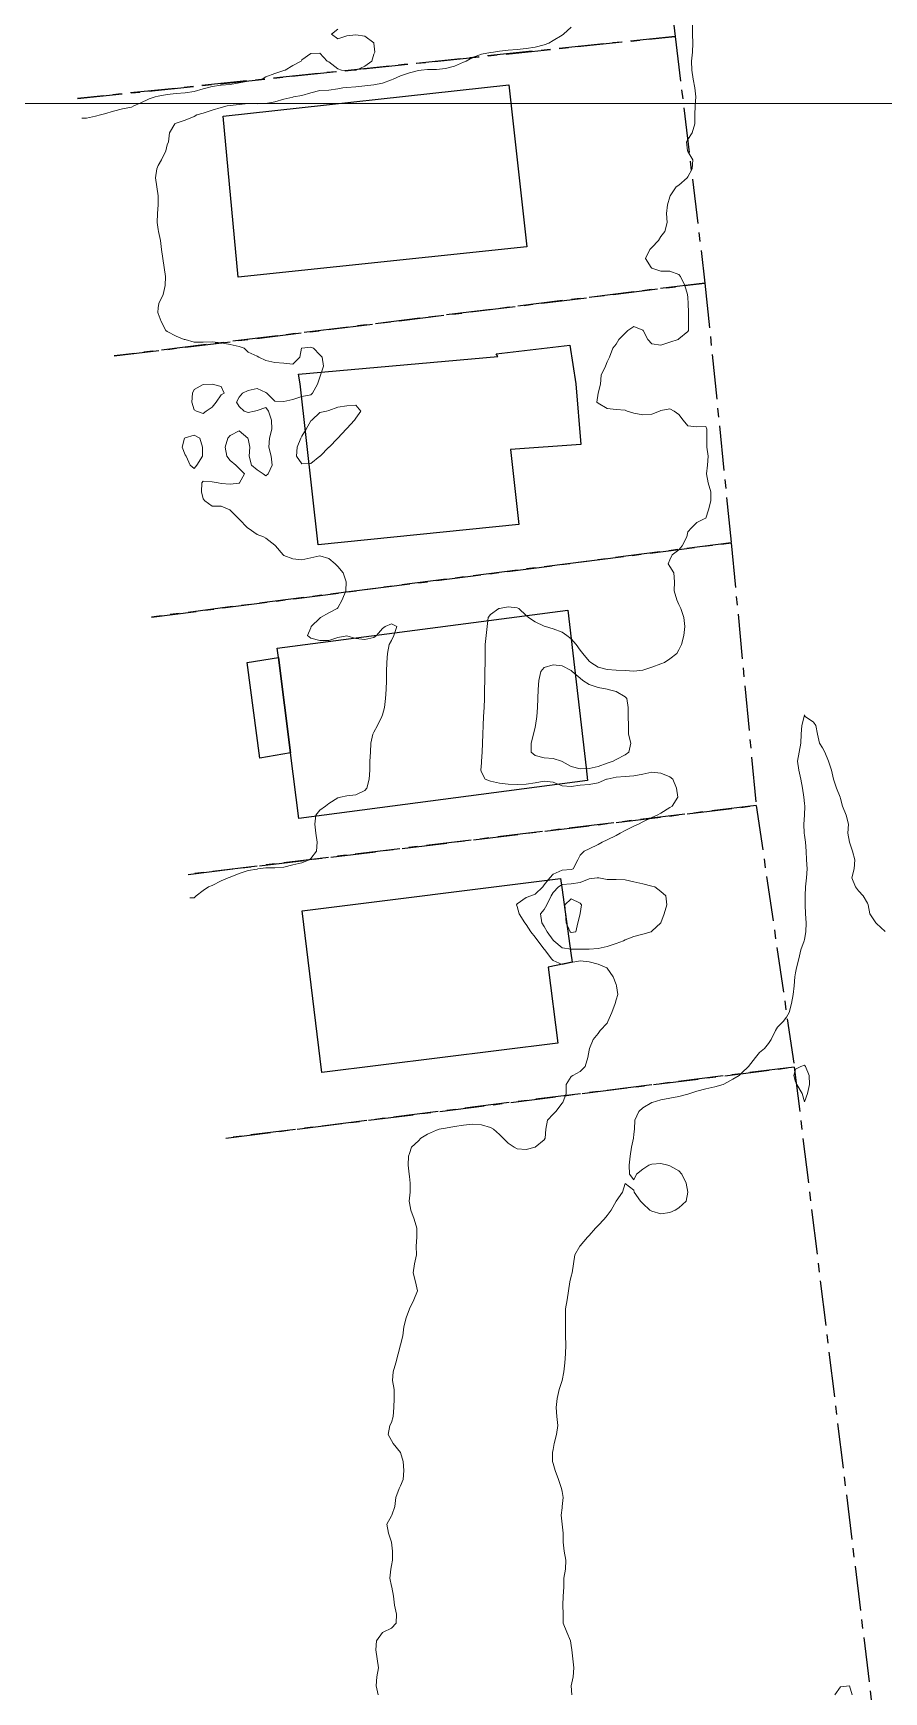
# Model space of a CAD drawing. Header units: centimetres. Extents: x 0 to 642158, y -847 to 649707.
# Drawn here: x 615869.3 to 615916.7, y 620598.9 to 620691.3 of the extents above; entities that cross this region are included whole.
import ezdxf

# ---------------------------------------------------------------- set-up
doc = ezdxf.new("R2010")
doc.units = ezdxf.units.CM
doc.header["$MEASUREMENT"] = 0
doc.linetypes.add('CENTERX2', pattern=[4, 2.5, -0.5, 0.5, -0.5])
doc.layers.add('MEV_grille', color=254, linetype='Continuous', lineweight=9)
doc.layers.add('WAL_topographie 0.5', color=253, linetype='Continuous', lineweight=20)
doc.layers.add('SPW_batiments', color=7, linetype='Continuous')
doc.layers.add('SPW_parcellaire cadastral', color=7, linetype='CENTERX2', lineweight=25, true_color=0xff0542)

# ---------------------------------------------------------------- blocks, each defined once
blk = doc.blocks.new('*U114')
at = {"layer": 'MEV_grille', "transparency": 33554687}
blk.add_lwpolyline([(-1338.461, 0), (1338.461, 0)], dxfattribs=at)
blk = doc.blocks.new('*U115')
at = {"layer": 'MEV_grille', "color": 0, "linetype": 'ByBlock', "lineweight": -2, "transparency": 16777216}
blk.add_blockref('*U114', (0, -1700), dxfattribs=at)

msp = doc.modelspace()

# ---------------------------------------------------------------- linework, layer by layer
at = {"layer": 'SPW_batiments'}
for points in [[(615896.781, 620679.394), (615880.7, 620677.709), (615879.87, 620686.675), (615895.77, 620688.42), (615896.781, 620679.394)], [(615899.507, 620671.766), (615899.791, 620668.399), (615895.875, 620668.116), (615896.341, 620663.933), (615885.159, 620662.797), (615884.158, 620671.764), (615884.056, 620672.305), (615895.168, 620673.289), (615895.067, 620673.448), (615899.181, 620673.927), (615899.507, 620671.766)], [(615900.079, 620650.383), (615900.16, 620649.683), (615884.078, 620647.565), (615883.615, 620651.216), (615882.941, 620656.531), (615882.876, 620657.047), (615899.059, 620659.166), (615900.079, 620650.383)], [(615883.615, 620651.216), (615881.91, 620650.914), (615881.193, 620656.247), (615882.941, 620656.531), (615883.615, 620651.216)], [(615898.731, 620643.716), (615899.241, 620640.067), (615899.311, 620639.567), (615897.961, 620639.283), (615898.512, 620635.049), (615885.362, 620633.415), (615884.261, 620642.415), (615898.661, 620644.216), (615898.731, 620643.716)]]:
    msp.add_lwpolyline(points, dxfattribs=at)
at = {"layer": 'SPW_parcellaire cadastral'}
for points in [[(615903.449, 620705.119), (615905.043, 620691.118), (615871.749, 620687.665)], [(615871.749, 620687.665), (615905.043, 620691.118)], [(615905.043, 620691.118), (615906.705, 620677.385), (615873.798, 620673.324)], [(615873.798, 620673.324), (615906.705, 620677.385), (615908.166, 620662.92), (615875.875, 620658.782)], [(615875.875, 620658.782), (615908.166, 620662.92), (615909.561, 620648.285), (615877.923, 620644.449)], [(615877.923, 620644.449), (615909.561, 620648.285)], [(615909.561, 620648.285), (615911.679, 620633.717), (615880.021, 620629.763)], [(615880.021, 620629.763), (615911.679, 620633.717), (615918.836, 620574.92), (615911.881, 620573.953), (615903.041, 620572.771), (615887.088, 620580.289)]]:
    msp.add_lwpolyline(points, dxfattribs=at)
at = {"layer": 'WAL_topographie 0.5'}
for points in [[(615899.25, 620691.634), (615898.832, 620691.25), (615898.75, 620691.191), (615898.25, 620690.903), (615898, 620690.75), (615897.75, 620690.655), (615897.25, 620690.526), (615896.75, 620690.447), (615896.25, 620690.395), (615895.75, 620690.364), (615895.25, 620690.305), (615894.917, 620690.25), (615894.75, 620690.221), (615894.25, 620690.14), (615893.75, 620689.948), (615893.393, 620689.75), (615893.25, 620689.679), (615892.75, 620689.466), (615892.25, 620689.334), (615891.75, 620689.286), (615891.25, 620689.279), (615890.886, 620689.25), (615890.75, 620689.23), (615890.25, 620689.09), (615889.75, 620688.92), (615889.336, 620688.75), (615889.25, 620688.703), (615888.75, 620688.517), (615888.25, 620688.428), (615887.75, 620688.366), (615887.25, 620688.312), (615886.75, 620688.27), (615886.536, 620688.25), (615886.25, 620688.201), (615885.75, 620688.131), (615885.25, 620688.103), (615884.75, 620687.989), (615884.25, 620687.83), (615883.789, 620687.75), (615883.75, 620687.74), (615883.25, 620687.622), (615882.75, 620687.486), (615882.25, 620687.382), (615881.75, 620687.363), (615881.25, 620687.379), (615880.75, 620687.334), (615880.25, 620687.271), (615880.087, 620687.25), (615879.75, 620687.167), (615879.25, 620687.006), (615878.75, 620686.856), (615878.405, 620686.75), (615878.25, 620686.668), (615877.75, 620686.458), (615877.25, 620686.284), (615877.175, 620686.25), (615876.875, 620685.75), (615876.813, 620685.25), (615876.75, 620685.089), (615876.666, 620684.75), (615876.439, 620684.25), (615876.25, 620683.925), (615876.174, 620683.75), (615876.093, 620683.25), (615876.169, 620682.75), (615876.239, 620682.25), (615876.238, 620681.75), (615876.205, 620681.25), (615876.197, 620680.75), (615876.25, 620680.368), (615876.267, 620680.25), (615876.366, 620679.75), (615876.433, 620679.25), (615876.496, 620678.75), (615876.578, 620678.25), (615876.644, 620677.75), (615876.632, 620677.25), (615876.527, 620676.75), (615876.28, 620676.25), (615876.25, 620676), (615876.229, 620675.75), (615876.25, 620675.69), (615876.419, 620675.25), (615876.679, 620674.75), (615876.75, 620674.683), (615877.25, 620674.428), (615877.7, 620674.25), (615877.75, 620674.234), (615878.25, 620674.094), (615878.75, 620674.091), (615879.25, 620674.11), (615879.75, 620674.056), (615880.25, 620673.971), (615880.75, 620673.851), (615881.036, 620673.75), (615881.25, 620673.536), (615881.75, 620673.307), (615881.854, 620673.25), (615882.25, 620673.064), (615882.75, 620672.955), (615883.25, 620672.922), (615883.75, 620672.865), (615884.135, 620673.25), (615884.226, 620673.75), (615884.25, 620673.765), (615884.75, 620673.816), (615884.898, 620673.75), (615885.25, 620673.385), (615885.385, 620673.25), (615885.459, 620672.75), (615885.285, 620672.25), (615885.25, 620672.15), (615885.112, 620671.75), (615884.85, 620671.25), (615884.75, 620671.159), (615884.25, 620671.072), (615883.75, 620670.907), (615883.25, 620670.779), (615882.75, 620670.798), (615882.298, 620671.25), (615882.25, 620671.288), (615881.75, 620671.517), (615881.25, 620671.391), (615880.94, 620671.25), (615880.75, 620671.028), (615880.615, 620670.75), (615880.75, 620670.5), (615881.027, 620670.25), (615881.25, 620670.173), (615881.614, 620670.25), (615881.75, 620670.288), (615882.25, 620670.455), (615882.391, 620670.25), (615882.566, 620669.75), (615882.577, 620669.25), (615882.441, 620668.75), (615882.408, 620668.25), (615882.545, 620667.75), (615882.596, 620667.25), (615882.368, 620666.75), (615882.25, 620666.645), (615882.096, 620666.75), (615881.75, 620666.987), (615881.438, 620667.25), (615881.306, 620667.75), (615881.342, 620668.25), (615881.25, 620668.7), (615881.236, 620668.75), (615880.75, 620669.155), (615880.25, 620668.899), (615880.125, 620668.75), (615879.979, 620668.25), (615880.071, 620667.75), (615880.25, 620667.5), (615880.562, 620667.25), (615880.75, 620667.062), (615881.062, 620666.75), (615880.781, 620666.25), (615880.75, 620666.236), (615880.25, 620666.177), (615879.75, 620666.214), (615879.583, 620666.25), (615879.25, 620666.31), (615878.75, 620666.358), (615878.683, 620666.25), (615878.656, 620665.75), (615878.75, 620665.375), (615878.843, 620665.25), (615879.25, 620664.953), (615879.75, 620664.966), (615880.228, 620664.75), (615880.25, 620664.741), (615880.741, 620664.25), (615880.75, 620664.238), (615881.227, 620663.75), (615881.25, 620663.726), (615881.75, 620663.375), (615882.107, 620663.25), (615882.25, 620663.183), (615882.75, 620662.787), (615882.778, 620662.75), (615883.202, 620662.25), (615883.25, 620662.219), (615883.75, 620662.026), (615884.25, 620661.968), (615884.75, 620662.086), (615885.25, 620662.197), (615885.75, 620662.04), (615886.11, 620661.75), (615886.25, 620661.604), (615886.548, 620661.25), (615886.72, 620660.75), (615886.706, 620660.25), (615886.489, 620659.75), (615886.25, 620659.292), (615886.214, 620659.25), (615885.75, 620659.009), (615885.283, 620658.75), (615885.25, 620658.726), (615884.774, 620658.25), (615884.75, 620658.188), (615884.566, 620657.75), (615884.75, 620657.604), (615885.25, 620657.472), (615885.75, 620657.469), (615886.25, 620657.637), (615886.75, 620657.733), (615887.25, 620657.583), (615887.75, 620657.523), (615888.25, 620657.65), (615888.4, 620657.75), (615888.75, 620658.139), (615888.893, 620658.25), (615889.25, 620658.403), (615889.539, 620658.25), (615889.375, 620657.75), (615889.25, 620657.477), (615889.115, 620657.25), (615889.017, 620656.75), (615888.973, 620656.25), (615888.967, 620655.75), (615888.97, 620655.25), (615888.939, 620654.75), (615888.906, 620654.25), (615888.85, 620653.75), (615888.75, 620653.333), (615888.708, 620653.25), (615888.464, 620652.75), (615888.25, 620652.375), (615888.194, 620652.25), (615888.091, 620651.75), (615888.065, 620651.25), (615888.038, 620650.75), (615888.026, 620650.25), (615888, 620649.75), (615887.871, 620649.25), (615887.75, 620649.122), (615887.25, 620648.884), (615886.75, 620648.816), (615886.404, 620648.75), (615886.25, 620648.719), (615885.75, 620648.401), (615885.574, 620648.25), (615885.25, 620648.023), (615885.029, 620647.75), (615884.964, 620647.25), (615885.022, 620646.75), (615885.097, 620646.25), (615885.065, 620645.75), (615884.75, 620645.325), (615884.652, 620645.25), (615884.25, 620645.097), (615883.75, 620644.981), (615883.25, 620644.855), (615882.75, 620644.811), (615882.25, 620644.806), (615881.792, 620644.75), (615881.75, 620644.745), (615881.25, 620644.659), (615880.75, 620644.492), (615880.25, 620644.292), (615880.137, 620644.25), (615879.75, 620644.081), (615879.25, 620643.836), (615879.056, 620643.75), (615878.75, 620643.544), (615878.364, 620643.25), (615878.25, 620643.136), (615878, 620643.136)], [(615906.009, 620691.75), (615906.003, 620691.25), (615906.028, 620690.75), (615906.004, 620690.25), (615905.951, 620689.75), (615905.963, 620689.25), (615906.05, 620688.75), (615906.146, 620688.25), (615906.188, 620687.75), (615906.157, 620687.25), (615906.14, 620686.75), (615906.144, 620686.25), (615905.996, 620685.75), (615905.75, 620685.372), (615905.677, 620685.25), (615905.731, 620684.75), (615905.75, 620684.717), (615906.026, 620684.25), (615905.994, 620683.75), (615905.75, 620683.302), (615905.705, 620683.25), (615905.25, 620682.84), (615905.097, 620682.75), (615904.772, 620682.25), (615904.75, 620682.179), (615904.613, 620681.75), (615904.558, 620681.25), (615904.594, 620680.75), (615904.464, 620680.25), (615904.25, 620679.978), (615904.118, 620679.75), (615903.75, 620679.372), (615903.628, 620679.25), (615903.395, 620678.75), (615903.712, 620678.25), (615903.75, 620678.222), (615904.25, 620678.044), (615904.75, 620678.039), (615905.25, 620677.87), (615905.336, 620677.75), (615905.59, 620677.25), (615905.728, 620676.75), (615905.75, 620676.583), (615905.768, 620676.25), (615905.786, 620675.75), (615905.786, 620675.25), (615905.786, 620674.75), (615905.75, 620674.693), (615905.25, 620674.279), (615905.22, 620674.25), (615904.75, 620674.095), (615904.25, 620673.932), (615903.75, 620674), (615903.527, 620674.25), (615903.257, 620674.75), (615903.25, 620674.761), (615902.75, 620674.967), (615902.399, 620674.75), (615902.25, 620674.588), (615901.912, 620674.25), (615901.75, 620673.975), (615901.57, 620673.75), (615901.393, 620673.25), (615901.25, 620673), (615901.156, 620672.75), (615900.929, 620672.25), (615900.883, 620671.75), (615900.75, 620671.25), (615900.75, 620671.25), (615900.687, 620670.75), (615900.75, 620670.694), (615901.25, 620670.397), (615901.75, 620670.345), (615902.25, 620670.297), (615902.368, 620670.25), (615902.75, 620670.142), (615903.25, 620670.036), (615903.75, 620670.081), (615904.176, 620670.25), (615904.25, 620670.278), (615904.75, 620670.377), (615904.987, 620670.25), (615905.25, 620670.056), (615905.493, 620669.75), (615905.75, 620669.437), (615906.25, 620669.385), (615906.75, 620669.395), (615906.808, 620669.25), (615906.802, 620668.75), (615906.803, 620668.25), (615906.882, 620667.75), (615906.839, 620667.25), (615906.794, 620666.75), (615906.891, 620666.25), (615907.03, 620665.75), (615907.025, 620665.25), (615906.9, 620664.75), (615906.75, 620664.294), (615906.659, 620664.25), (615906.25, 620664.055), (615905.958, 620663.75), (615905.75, 620663.533), (615905.686, 620663.25), (615905.427, 620662.75), (615905.25, 620662.52), (615904.875, 620662.25), (615904.75, 620661.975), (615904.66, 620661.75), (615904.75, 620661.595), (615904.967, 620661.25), (615905.012, 620660.75), (615904.996, 620660.25), (615905.141, 620659.75), (615905.25, 620659.489), (615905.367, 620659.25), (615905.521, 620658.75), (615905.581, 620658.25), (615905.531, 620657.75), (615905.404, 620657.25), (615905.25, 620656.964), (615905.132, 620656.75), (615904.75, 620656.45), (615904.441, 620656.25), (615904.25, 620656.182), (615903.75, 620655.982), (615903.25, 620655.818), (615902.75, 620655.768), (615902.25, 620655.799), (615901.75, 620655.831), (615901.25, 620655.861), (615900.75, 620655.987), (615900.343, 620656.25), (615900.25, 620656.329), (615899.893, 620656.75), (615899.75, 620656.941), (615899.522, 620657.25), (615899.25, 620657.563), (615899.009, 620657.75), (615898.75, 620657.931), (615898.25, 620658.126), (615897.819, 620658.25), (615897.75, 620658.277), (615897.25, 620658.508), (615896.871, 620658.75), (615896.75, 620658.868), (615896.326, 620659.25), (615896.25, 620659.297), (615895.75, 620659.345), (615895.25, 620659.258), (615895.227, 620659.25), (615894.75, 620658.93), (615894.635, 620658.75), (615894.568, 620658.25), (615894.509, 620657.75), (615894.462, 620657.25), (615894.459, 620656.75), (615894.455, 620656.25), (615894.446, 620655.75), (615894.433, 620655.25), (615894.426, 620654.75), (615894.418, 620654.25), (615894.399, 620653.75), (615894.374, 620653.25), (615894.35, 620652.75), (615894.328, 620652.25), (615894.31, 620651.75), (615894.29, 620651.25), (615894.257, 620650.75), (615894.25, 620650.667), (615894.214, 620650.25), (615894.25, 620650.139), (615894.469, 620649.75), (615894.75, 620649.634), (615895.25, 620649.537), (615895.75, 620649.481), (615896.25, 620649.451), (615896.75, 620649.47), (615897.25, 620649.552), (615897.75, 620649.636), (615898.25, 620649.578), (615898.75, 620649.387), (615899.25, 620649.34), (615899.75, 620649.412), (615900.25, 620649.462), (615900.75, 620649.547), (615901.217, 620649.75), (615901.25, 620649.76), (615901.75, 620649.869), (615902.25, 620649.908), (615902.75, 620649.942), (615903.25, 620650.03), (615903.75, 620650.136), (615904.25, 620650.083), (615904.75, 620649.873), (615904.907, 620649.75), (615905.123, 620649.25), (615905.184, 620648.75), (615904.869, 620648.25), (615904.75, 620648.172), (615904.25, 620647.866), (615904.05, 620647.75), (615903.75, 620647.616), (615903.25, 620647.372), (615903, 620647.25), (615902.75, 620647.134), (615902.25, 620646.892), (615901.988, 620646.75), (615901.75, 620646.617), (615901.25, 620646.378), (615900.981, 620646.25), (615900.75, 620646.117), (615900.25, 620645.87), (615899.977, 620645.75), (615899.75, 620645.512), (615899.613, 620645.25), (615899.356, 620644.75), (615899.25, 620644.717), (615898.75, 620644.676), (615898.25, 620644.456), (615898.056, 620644.25), (615897.75, 620643.867), (615897.664, 620643.75), (615897.25, 620643.343), (615897.005, 620643.25), (615896.75, 620643.163), (615896.25, 620642.804), (615896.212, 620642.75), (615896.25, 620642.651), (615896.36, 620642.25), (615896.674, 620641.75), (615896.75, 620641.65), (615897.009, 620641.25), (615897.25, 620640.943), (615897.386, 620640.75), (615897.75, 620640.292), (615897.781, 620640.25), (615898.156, 620639.75), (615898.25, 620639.644), (615898.75, 620639.437), (615899.25, 620639.532), (615899.75, 620639.629), (615900.25, 620639.576), (615900.75, 620639.449), (615901.233, 620639.25), (615901.25, 620639.218), (615901.583, 620638.75), (615901.75, 620638.324), (615901.784, 620638.25), (615901.857, 620637.75), (615901.75, 620637.464), (615901.698, 620637.25), (615901.516, 620636.75), (615901.301, 620636.25), (615901.25, 620636.168), (615900.87, 620635.75), (615900.75, 620635.583), (615900.479, 620635.25), (615900.263, 620634.75), (615900.25, 620634.666), (615900.183, 620634.25), (615900.024, 620633.75), (615899.75, 620633.476), (615899.338, 620633.25), (615899.25, 620633.185), (615898.98, 620632.75), (615898.968, 620632.25), (615898.778, 620631.75), (615898.75, 620631.714), (615898.394, 620631.25), (615898.25, 620631.091), (615897.938, 620630.75), (615897.843, 620630.25), (615897.808, 620629.75), (615897.75, 620629.673), (615897.25, 620629.25), (615897.25, 620629.25), (615896.75, 620629.126), (615896.25, 620629.162), (615896.071, 620629.25), (615895.75, 620629.481), (615895.458, 620629.75), (615895.25, 620629.967), (615894.925, 620630.25), (615894.75, 620630.351), (615894.25, 620630.5), (615893.75, 620630.539), (615893.25, 620630.487), (615892.75, 620630.408), (615892.25, 620630.321), (615891.902, 620630.25), (615891.75, 620630.201), (615891.25, 620629.987), (615890.883, 620629.75), (615890.75, 620629.602), (615890.363, 620629.25), (615890.25, 620628.904), (615890.187, 620628.75), (615890.17, 620628.25), (615890.233, 620627.75), (615890.25, 620627.624), (615890.29, 620627.25), (615890.279, 620626.75), (615890.25, 620626.417), (615890.235, 620626.25), (615890.25, 620626.15), (615890.311, 620625.75), (615890.514, 620625.25), (615890.656, 620624.75), (615890.65, 620624.25), (615890.621, 620623.75), (615890.644, 620623.25), (615890.531, 620622.75), (615890.447, 620622.25), (615890.57, 620621.75), (615890.683, 620621.25), (615890.493, 620620.75), (615890.25, 620620.25), (615890.25, 620620.25), (615890.05, 620619.75), (615889.93, 620619.25), (615889.87, 620618.75), (615889.75, 620618.25), (615889.75, 620618.25), (615889.61, 620617.75), (615889.482, 620617.25), (615889.343, 620616.75), (615889.296, 620616.25), (615889.396, 620615.75), (615889.393, 620615.25), (615889.372, 620614.75), (615889.338, 620614.25), (615889.25, 620613.917), (615889.15, 620613.75), (615889.06, 620613.25), (615889.25, 620612.917), (615889.341, 620612.75), (615889.75, 620612.25), (615889.75, 620612.25), (615889.893, 620611.75), (615889.937, 620611.25), (615889.9, 620610.75), (615889.75, 620610.397), (615889.676, 620610.25), (615889.48, 620609.75), (615889.432, 620609.25), (615889.269, 620608.75), (615889.25, 620608.714), (615888.979, 620608.25), (615889.073, 620607.75), (615889.25, 620607.25), (615889.25, 620607.25), (615889.3, 620606.75), (615889.294, 620606.25), (615889.25, 620605.964), (615889.214, 620605.75), (615889.141, 620605.25), (615889.25, 620604.813), (615889.265, 620604.75), (615889.361, 620604.25), (615889.41, 620603.75), (615889.523, 620603.25), (615889.508, 620602.75), (615889.25, 620602.467), (615888.786, 620602.25), (615888.75, 620602.229), (615888.412, 620601.75), (615888.372, 620601.25), (615888.437, 620600.75), (615888.515, 620600.25), (615888.433, 620599.75), (615888.381, 620599.25), (615888.5, 620598.75)], [(615886.25, 620691.528), (615885.893, 620691.25), (615886.25, 620690.987), (615886.75, 620691.15), (615887.25, 620691.203), (615887.75, 620691.138), (615888.25, 620690.766), (615888.265, 620690.75), (615888.313, 620690.25), (615888.25, 620690.125), (615888.143, 620689.75), (615887.75, 620689.47), (615887.269, 620689.25), (615887.25, 620689.246), (615886.75, 620689.223), (615886.45, 620689.25), (615886.25, 620689.321), (615885.75, 620689.714), (615885.667, 620689.75), (615885.25, 620690.191), (615884.75, 620690.17), (615884.25, 620689.823), (615884.206, 620689.75), (615883.75, 620689.498), (615883.319, 620689.25), (615883.25, 620689.22), (615882.75, 620689.048), (615882.25, 620688.87), (615882.033, 620688.75), (615881.75, 620688.692), (615881.25, 620688.621), (615880.75, 620688.538), (615880.25, 620688.443), (615879.75, 620688.409), (615879.25, 620688.339), (615878.976, 620688.25), (615878.75, 620688.194), (615878.25, 620688.062), (615877.75, 620687.977), (615877.25, 620687.95), (615876.75, 620687.895), (615876.25, 620687.794), (615876.083, 620687.75), (615875.75, 620687.643), (615875.25, 620687.396), (615874.897, 620687.25), (615874.75, 620687.19), (615874.25, 620687.089), (615873.75, 620686.955), (615873.25, 620686.803), (615873.04, 620686.75), (615872.75, 620686.686), (615872.25, 620686.57), (615872, 620686.57)], [(615878.75, 620670.128), (615878.917, 620670.25), (615879.25, 620670.481), (615879.483, 620670.75), (615879.75, 620671.15), (615879.917, 620671.25), (615879.75, 620671.625), (615879.25, 620671.75), (615878.75, 620671.726), (615878.25, 620671.461), (615878.158, 620671.25), (615878.129, 620670.75), (615878.25, 620670.329), (615878.375, 620670.25), (615878.75, 620670.128)], [(615885.262, 620667.75), (615885.25, 620667.738), (615884.75, 620667.333), (615884.25, 620667.324), (615883.943, 620667.75), (615883.995, 620668.25), (615884.195, 620668.75), (615884.25, 620668.859), (615884.493, 620669.25), (615884.75, 620669.702), (615884.809, 620669.75), (615885.25, 620670.167), (615885.625, 620670.25), (615885.75, 620670.294), (615886.25, 620670.467), (615886.75, 620670.547), (615887.25, 620670.592), (615887.533, 620670.25), (615887.25, 620669.868), (615887.187, 620669.75), (615886.75, 620669.283), (615886.725, 620669.25), (615886.25, 620668.75), (615886.25, 620668.75), (615885.761, 620668.25), (615885.75, 620668.238), (615885.262, 620667.75)], [(615878.25, 620667.05), (615878.4, 620667.25), (615878.705, 620667.75), (615878.712, 620668.25), (615878.558, 620668.75), (615878.25, 620668.904), (615877.75, 620668.773), (615877.717, 620668.75), (615877.583, 620668.25), (615877.75, 620667.812), (615877.795, 620667.75), (615878.019, 620667.25), (615878.25, 620667.05)], [(615901.25, 620650.635), (615901.587, 620650.75), (615901.75, 620650.846), (615902.25, 620651.106), (615902.464, 620651.25), (615902.565, 620651.75), (615902.452, 620652.25), (615902.448, 620652.75), (615902.434, 620653.25), (615902.422, 620653.75), (615902.349, 620654.25), (615902.25, 620654.346), (615901.75, 620654.627), (615901.306, 620654.75), (615901.25, 620654.759), (615900.75, 620654.85), (615900.25, 620655.023), (615899.902, 620655.25), (615899.75, 620655.376), (615899.301, 620655.75), (615899.25, 620655.8), (615898.75, 620656.065), (615898.25, 620656.127), (615897.75, 620655.97), (615897.57, 620655.75), (615897.45, 620655.25), (615897.412, 620654.75), (615897.387, 620654.25), (615897.369, 620653.75), (615897.337, 620653.25), (615897.272, 620652.75), (615897.25, 620652.653), (615897.16, 620652.25), (615897.026, 620651.75), (615897.026, 620651.25), (615897.25, 620651.077), (615897.75, 620650.949), (615898.25, 620650.905), (615898.712, 620650.75), (615898.75, 620650.737), (615899.25, 620650.451), (615899.75, 620650.335), (615900.25, 620650.345), (615900.75, 620650.453), (615901.25, 620650.635)], [(615916.75, 620641.274), (615916.25, 620641.714), (615916.222, 620641.75), (615915.896, 620642.25), (615915.788, 620642.75), (615915.75, 620642.841), (615915.525, 620643.25), (615915.25, 620643.539), (615915.096, 620643.75), (615914.885, 620644.25), (615915.012, 620644.75), (615915.058, 620645.25), (615914.917, 620645.75), (615914.75, 620646.25), (615914.75, 620646.25), (615914.67, 620646.75), (615914.69, 620647.25), (615914.577, 620647.75), (615914.365, 620648.25), (615914.25, 620648.679), (615914.232, 620648.75), (615914.039, 620649.25), (615913.868, 620649.75), (615913.75, 620650.25), (615913.75, 620650.25), (615913.587, 620650.75), (615913.386, 620651.25), (615913.25, 620651.5), (615913.078, 620651.75), (615912.964, 620652.25), (615912.875, 620652.75), (615912.75, 620652.934), (615912.289, 620653.25), (615912.25, 620653.333), (615912.236, 620653.25), (615912.095, 620652.75), (615912.056, 620652.25), (615912.042, 620651.75), (615911.943, 620651.25), (615911.861, 620650.75), (615911.924, 620650.25), (615912.039, 620649.75), (615912.135, 620649.25), (615912.216, 620648.75), (615912.25, 620648.393), (615912.267, 620648.25), (615912.25, 620647.75), (615912.25, 620647.75), (615912.212, 620647.25), (615912.236, 620646.75), (615912.25, 620646.639), (615912.3, 620646.25), (615912.336, 620645.75), (615912.366, 620645.25), (615912.394, 620644.75), (615912.368, 620644.25), (615912.308, 620643.75), (615912.29, 620643.25), (615912.283, 620642.75), (615912.305, 620642.25), (615912.345, 620641.75), (615912.323, 620641.25), (615912.25, 620640.821), (615912.221, 620640.75), (615912.036, 620640.25), (615911.93, 620639.75), (615911.811, 620639.25), (615911.75, 620638.973), (615911.715, 620638.75), (615911.681, 620638.25), (615911.61, 620637.75), (615911.518, 620637.25), (615911.395, 620636.75), (615911.25, 620636.488), (615911.065, 620636.25), (615910.75, 620635.947), (615910.64, 620635.75), (615910.385, 620635.25), (615910.25, 620635.031), (615910.019, 620634.75), (615909.75, 620634.527), (615909.518, 620634.25), (615909.25, 620633.917), (615909.136, 620633.75), (615908.75, 620633.401), (615908.603, 620633.25), (615908.25, 620633.043), (615907.75, 620632.766), (615907.71, 620632.75), (615907.25, 620632.622), (615906.75, 620632.504), (615906.25, 620632.367), (615905.862, 620632.25), (615905.75, 620632.214), (615905.25, 620632.075), (615904.75, 620631.977), (615904.25, 620631.886), (615903.769, 620631.75), (615903.75, 620631.742), (615903.25, 620631.448), (615903.018, 620631.25), (615902.802, 620630.75), (615902.775, 620630.25), (615902.75, 620629.981), (615902.728, 620629.75), (615902.619, 620629.25), (615902.538, 620628.75), (615902.485, 620628.25), (615902.5, 620627.75), (615902.75, 620627.445), (615902.895, 620627.75), (615903.25, 620628.031), (615903.578, 620628.25), (615903.75, 620628.313), (615904.25, 620628.341), (615904.63, 620628.25), (615904.75, 620628.217), (615905.25, 620627.935), (615905.422, 620627.75), (615905.65, 620627.25), (615905.745, 620626.75), (615905.648, 620626.25), (615905.25, 620625.879), (615905.045, 620625.75), (615904.75, 620625.617), (615904.25, 620625.545), (615903.75, 620625.687), (615903.64, 620625.75), (615903.25, 620626.12), (615903.106, 620626.25), (615902.764, 620626.75), (615902.75, 620626.861), (615902.25, 620627.228), (615902.105, 620626.75), (615901.757, 620626.25), (615901.75, 620626.241), (615901.486, 620625.75), (615901.25, 620625.444), (615901.08, 620625.25), (615900.75, 620624.893), (615900.598, 620624.75), (615900.25, 620624.327), (615900.168, 620624.25), (615899.75, 620623.76), (615899.739, 620623.75), (615899.45, 620623.25), (615899.375, 620622.75), (615899.301, 620622.25), (615899.25, 620622.068), (615899.171, 620621.75), (615899.104, 620621.25), (615899.025, 620620.75), (615898.927, 620620.25), (615898.928, 620619.75), (615898.927, 620619.25), (615898.93, 620618.75), (615898.95, 620618.25), (615898.94, 620617.75), (615898.895, 620617.25), (615898.846, 620616.75), (615898.75, 620616.25), (615898.75, 620616.25), (615898.583, 620615.75), (615898.466, 620615.25), (615898.417, 620614.75), (615898.456, 620614.25), (615898.51, 620613.75), (615898.442, 620613.25), (615898.311, 620612.75), (615898.25, 620612.417), (615898.214, 620612.25), (615898.212, 620611.75), (615898.25, 620611.634), (615898.361, 620611.25), (615898.54, 620610.75), (615898.708, 620610.25), (615898.75, 620610.068), (615898.807, 620609.75), (615898.758, 620609.25), (615898.75, 620609.166), (615898.701, 620608.75), (615898.75, 620608.25), (615898.75, 620608.25), (615898.799, 620607.75), (615898.814, 620607.25), (615898.869, 620606.75), (615898.96, 620606.25), (615898.94, 620605.75), (615898.848, 620605.25), (615898.835, 620604.75), (615898.811, 620604.25), (615898.794, 620603.75), (615898.798, 620603.25), (615898.807, 620602.75), (615899, 620602.25), (615899.221, 620601.75), (615899.25, 620601.5), (615899.282, 620601.25), (615899.336, 620600.75), (615899.407, 620600.25), (615899.365, 620599.75), (615899.25, 620599.25), (615899.287, 620598.75)], [(615901.75, 620640.59), (615902.166, 620640.75), (615902.25, 620640.797), (615902.75, 620640.986), (615903.25, 620641.121), (615903.708, 620641.25), (615903.75, 620641.282), (615904.25, 620641.75), (615904.25, 620641.75), (615904.431, 620642.25), (615904.571, 620642.75), (615904.521, 620643.25), (615904.25, 620643.504), (615903.906, 620643.75), (615903.75, 620643.795), (615903.25, 620643.916), (615902.75, 620644.037), (615902.25, 620644.148), (615901.75, 620644.173), (615901.25, 620644.17), (615900.794, 620644.25), (615900.75, 620644.257), (615900.694, 620644.25), (615900.25, 620644.202), (615899.75, 620643.996), (615899.25, 620643.927), (615898.75, 620643.883), (615898.546, 620643.75), (615898.25, 620643.432), (615898.13, 620643.25), (615897.893, 620642.75), (615897.75, 620642.491), (615897.546, 620642.25), (615897.614, 620641.75), (615897.75, 620641.537), (615897.914, 620641.25), (615898.25, 620640.789), (615898.283, 620640.75), (615898.75, 620640.351), (615899.25, 620640.279), (615899.75, 620640.287), (615900.25, 620640.283), (615900.75, 620640.329), (615901.25, 620640.429), (615901.75, 620640.59)], [(615899.25, 620641.217), (615899.517, 620641.25), (615899.623, 620641.75), (615899.743, 620642.25), (615899.75, 620642.278), (615899.829, 620642.75), (615899.75, 620642.85), (615899.25, 620643.091), (615898.889, 620642.75), (615898.933, 620642.25), (615898.969, 620641.75), (615899.186, 620641.25), (615899.25, 620641.217)], [(615912.423, 620632.25), (615912.25, 620631.775), (615912.112, 620632.25), (615911.823, 620632.75), (615911.75, 620632.89), (615911.65, 620633.25), (615911.75, 620633.596), (615912.036, 620633.75), (615912.25, 620633.814), (615912.299, 620633.75), (615912.515, 620633.25), (615912.52, 620632.75), (615912.423, 620632.25)], [(615914.9, 620598.75), (615914.75, 620599.25), (615914.25, 620599.188), (615913.945, 620598.75)]]:
    msp.add_lwpolyline(points, dxfattribs=at)

# ---------------------------------------------------------------- block references
at = {"layer": 'MEV_grille', "transparency": 33554687}
msp.add_blockref('*U115', (616669.481, 622387.381), dxfattribs=at)

doc.saveas('drawing.dxf')
